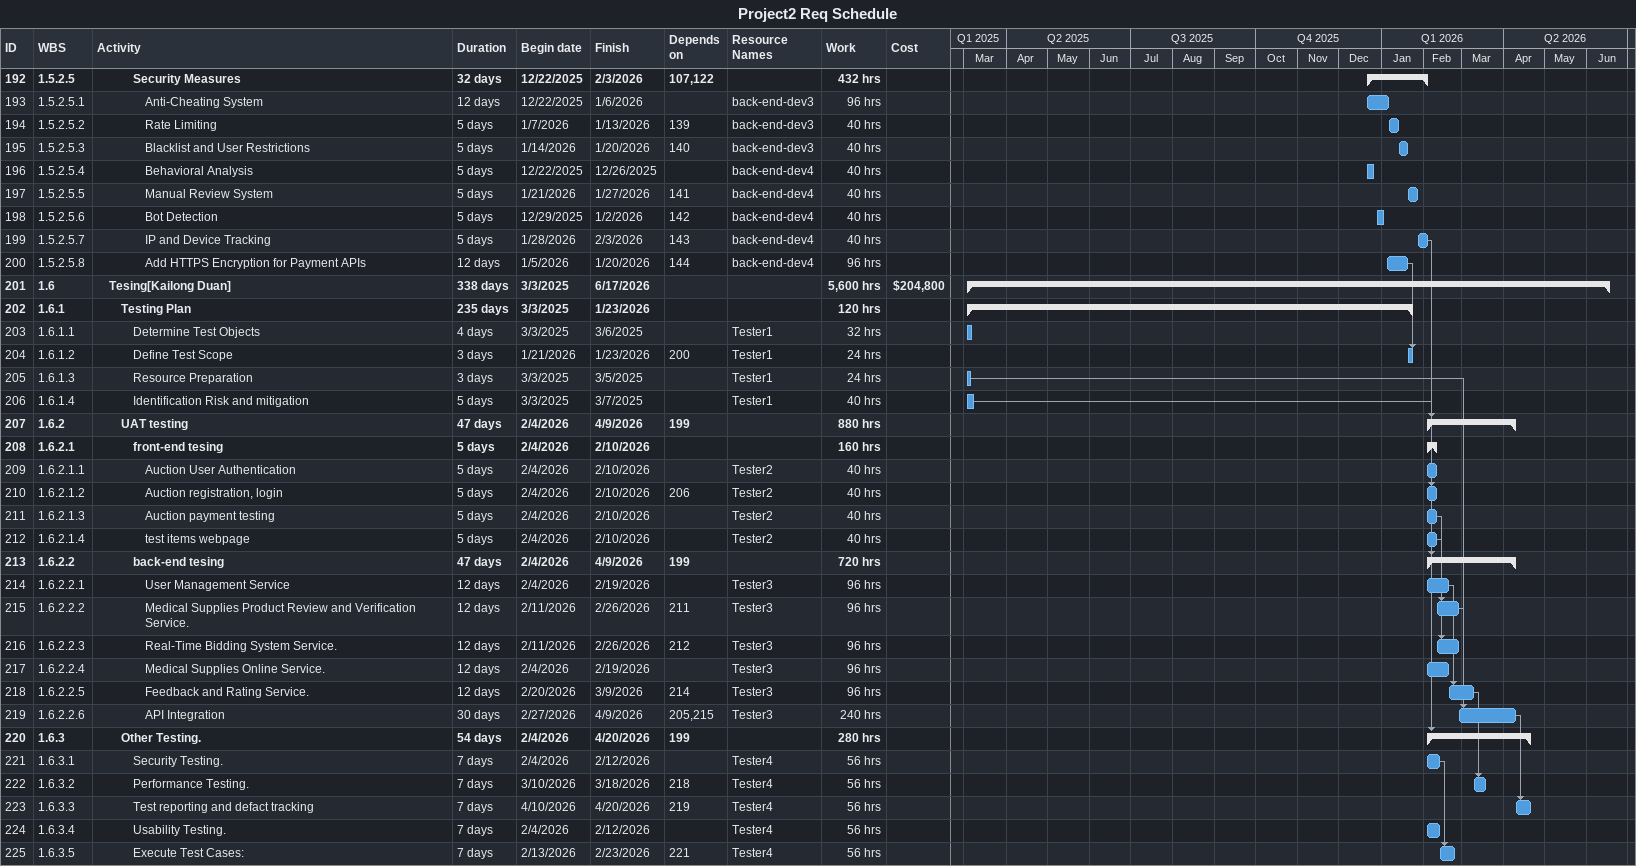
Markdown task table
Project2 Req Schedule

| ID | WBS | Task | Duration | Start | Finish | Predecessors | Resources | Work (h) | Cost ($) |
|---|---|---|---|---|---|---|---|---|---|
| 192 | 1.5.2.5 | **Security Measures** | 32d | 2025-12-22 | 2026-02-03 | 107, 122 |  | 432 |  |
| 193 | 1.5.2.5.1 | Anti-Cheating System | 12d | 2025-12-22 | 2026-01-06 |  | back-end-dev3 | 96 |  |
| 194 | 1.5.2.5.2 | Rate Limiting | 5d | 2026-01-07 | 2026-01-13 | 139 | back-end-dev3 | 40 |  |
| 195 | 1.5.2.5.3 | Blacklist and User Restrictions | 5d | 2026-01-14 | 2026-01-20 | 140 | back-end-dev3 | 40 |  |
| 196 | 1.5.2.5.4 | Behavioral Analysis | 5d | 2025-12-22 | 2025-12-26 |  | back-end-dev4 | 40 |  |
| 197 | 1.5.2.5.5 | Manual Review System | 5d | 2026-01-21 | 2026-01-27 | 141 | back-end-dev4 | 40 |  |
| 198 | 1.5.2.5.6 | Bot Detection | 5d | 2025-12-29 | 2026-01-02 | 142 | back-end-dev4 | 40 |  |
| 199 | 1.5.2.5.7 | IP and Device Tracking | 5d | 2026-01-28 | 2026-02-03 | 143 | back-end-dev4 | 40 |  |
| 200 | 1.5.2.5.8 | Add HTTPS Encryption for Payment APIs | 12d | 2026-01-05 | 2026-01-20 | 144 | back-end-dev4 | 96 |  |
| 201 | 1.6 | **Tesing[Kailong Duan]** | 338d | 2025-03-03 | 2026-06-17 |  |  | 5600 | 204800 |
| 202 | 1.6.1 | **Testing Plan** | 235d | 2025-03-03 | 2026-01-23 |  |  | 120 |  |
| 203 | 1.6.1.1 | Determine Test Objects | 4d | 2025-03-03 | 2025-03-06 |  | Tester1 | 32 |  |
| 204 | 1.6.1.2 | Define Test Scope | 3d | 2026-01-21 | 2026-01-23 | 200 | Tester1 | 24 |  |
| 205 | 1.6.1.3 | Resource Preparation | 3d | 2025-03-03 | 2025-03-05 |  | Tester1 | 24 |  |
| 206 | 1.6.1.4 | Identification Risk and mitigation | 5d | 2025-03-03 | 2025-03-07 |  | Tester1 | 40 |  |
| 207 | 1.6.2 | **UAT testing** | 47d | 2026-02-04 | 2026-04-09 | 199 |  | 880 |  |
| 208 | 1.6.2.1 | **front-end tesing** | 5d | 2026-02-04 | 2026-02-10 |  |  | 160 |  |
| 209 | 1.6.2.1.1 | Auction User Authentication | 5d | 2026-02-04 | 2026-02-10 |  | Tester2 | 40 |  |
| 210 | 1.6.2.1.2 | Auction registration, login | 5d | 2026-02-04 | 2026-02-10 | 206 | Tester2 | 40 |  |
| 211 | 1.6.2.1.3 | Auction payment testing | 5d | 2026-02-04 | 2026-02-10 |  | Tester2 | 40 |  |
| 212 | 1.6.2.1.4 | test items webpage | 5d | 2026-02-04 | 2026-02-10 |  | Tester2 | 40 |  |
| 213 | 1.6.2.2 | **back-end tesing** | 47d | 2026-02-04 | 2026-04-09 | 199 |  | 720 |  |
| 214 | 1.6.2.2.1 | User Management Service | 12d | 2026-02-04 | 2026-02-19 |  | Tester3 | 96 |  |
| 215 | 1.6.2.2.2 | Medical Supplies Product Review and Verification Service. | 12d | 2026-02-11 | 2026-02-26 | 211 | Tester3 | 96 |  |
| 216 | 1.6.2.2.3 | Real-Time Bidding System Service. | 12d | 2026-02-11 | 2026-02-26 | 212 | Tester3 | 96 |  |
| 217 | 1.6.2.2.4 | Medical Supplies Online Service. | 12d | 2026-02-04 | 2026-02-19 |  | Tester3 | 96 |  |
| 218 | 1.6.2.2.5 | Feedback and Rating Service. | 12d | 2026-02-20 | 2026-03-09 | 214 | Tester3 | 96 |  |
| 219 | 1.6.2.2.6 | API Integration | 30d | 2026-02-27 | 2026-04-09 | 205, 215 | Tester3 | 240 |  |
| 220 | 1.6.3 | **Other Testing.** | 54d | 2026-02-04 | 2026-04-20 | 199 |  | 280 |  |
| 221 | 1.6.3.1 | Security Testing. | 7d | 2026-02-04 | 2026-02-12 |  | Tester4 | 56 |  |
| 222 | 1.6.3.2 | Performance Testing. | 7d | 2026-03-10 | 2026-03-18 | 218 | Tester4 | 56 |  |
| 223 | 1.6.3.3 | Test reporting and defact tracking | 7d | 2026-04-10 | 2026-04-20 | 219 | Tester4 | 56 |  |
| 224 | 1.6.3.4 | Usability Testing. | 7d | 2026-02-04 | 2026-02-12 |  | Tester4 | 56 |  |
| 225 | 1.6.3.5 | Execute Test Cases: | 7d | 2026-02-13 | 2026-02-23 | 221 | Tester4 | 56 |  |
